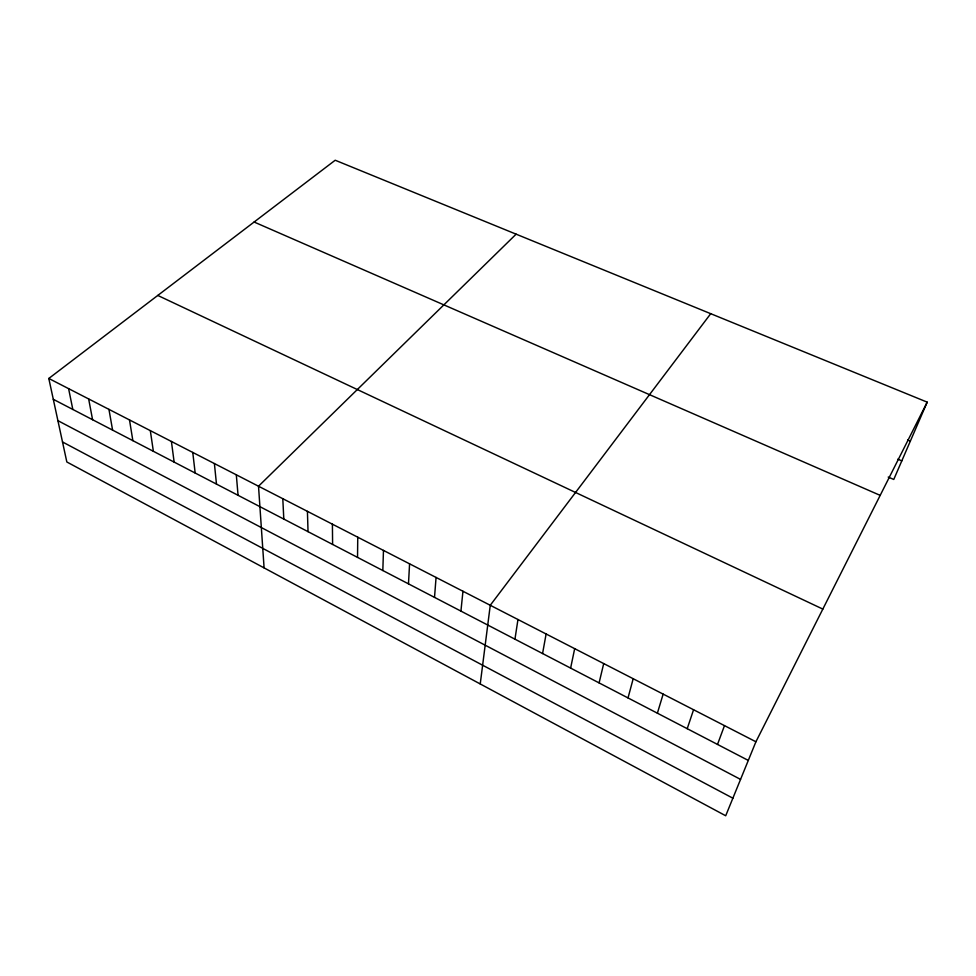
<?xml version="1.0" encoding="UTF-8"?>
<svg xmlns="http://www.w3.org/2000/svg" width="976" height="976" viewBox="0 0 976 976"><rect width="100%" height="100%" fill="white"/><g stroke="black" fill="none" stroke-linecap="round" stroke-linejoin="round"><path stroke-width="1.46" d="M357.533 557.394L357.753 537.203M382.824 570.533L383.47 550.415M408.48 583.855L409.578 563.835M434.515 597.385L436.065 577.438M460.928 611.11L462.953 591.261M480.241 683.956L490.257 605.279L710.723 313.686M514.95 639.182L517.963 619.528M542.571 653.542L546.109 633.985M570.618 668.109L574.681 648.662M599.093 682.907L603.705 663.582M628.019 697.925L633.192 678.723M657.385 713.188L663.143 694.107M687.214 728.682L693.57 709.747M717.506 744.432L724.485 725.632M927.2 402.149L755.912 741.772L725.705 815.765L66.832 461.977L48.8 378.468L335.207 160.235L927.2 402.149L893.76 479.46L888.209 477.069M516.133 234.167L258.518 486.219L264.093 567.898M907.631 439.993L910.34 441.128M897.81 459.159L901.8 460.867M254.114 222.028L880.181 495.369M157.77 295.435L822.829 609.085M48.8 378.468L755.912 741.772M53.302 399.306L748.299 760.426M57.913 420.656L740.552 779.397M62.513 441.957L732.878 798.197M68.601 388.643L72.822 409.456M88.645 398.94L92.586 419.729M108.946 409.371L112.594 430.123M129.503 419.936L132.858 440.652M150.316 430.623L153.366 451.302M171.41 441.457L174.143 462.099M192.76 452.437L195.176 473.031M214.391 463.551L216.477 484.096M236.314 474.812L238.059 495.308M282.796 498.699L283.809 519.073M307.416 511.351L308.038 531.664M332.401 524.185L332.609 544.437"/></g></svg>
